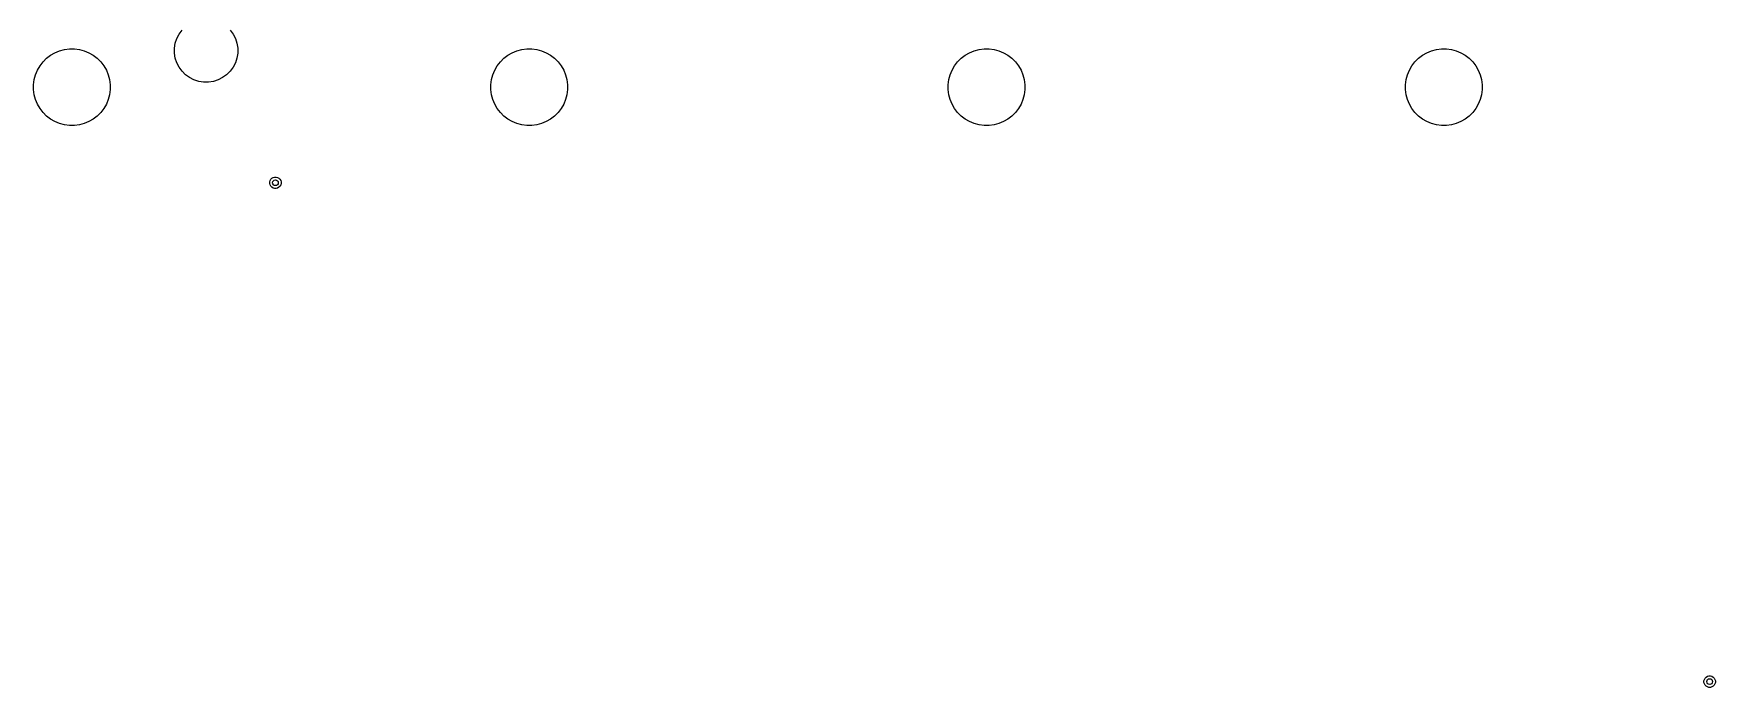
# Model space of a CAD drawing. Extents: x 4 to 18.4, y -7.3 to -2.9.
# Drawn here: x 7.89 to 11.338, y -7.318 to -5.978 of the extents above; entities that cross this region are included whole.
import ezdxf

# ---------------------------------------------------------------- set-up
doc = ezdxf.new("R2010")
doc.units = 0
doc.header["$MEASUREMENT"] = 0
doc.layers.add('BLACK', color=7, linetype='CONTINUOUS')

msp = doc.modelspace()

# ---------------------------------------------------------------- linework, layer by layer
at = {"layer": 'BLACK', "linetype": 'CONTINUOUS'}
for p, q in [((8.179, -6.0074), (8.1806, -5.9973)), ((8.1806, -5.9973), (8.1837, -5.9876)), ((8.1837, -5.9876), (8.1884, -5.9786)), ((8.1884, -5.9786), (8.1944, -5.9703)), ((8.2931, -5.9703), (8.2991, -5.9786)), ((8.2991, -5.9786), (8.3038, -5.9876)), ((8.3038, -5.9876), (8.3069, -5.9973)), ((8.3069, -5.9973), (8.3085, -6.0074)), ((7.9095, -6.0356), (7.9168, -6.0283)), ((7.9168, -6.0283), (7.925, -6.022)), ((7.925, -6.022), (7.9339, -6.0169)), ((7.9339, -6.0169), (7.9434, -6.0129)), ((7.9434, -6.0129), (7.9534, -6.0103)), ((7.9534, -6.0103), (7.9636, -6.0089)), ((7.9636, -6.0089), (7.9739, -6.0089)), ((7.9739, -6.0089), (7.9841, -6.0103)), ((7.9841, -6.0103), (7.9941, -6.0129)), ((7.9941, -6.0129), (8.0036, -6.0169)), ((8.0036, -6.0169), (8.0125, -6.022)), ((8.0125, -6.022), (8.0207, -6.0283)), ((8.0207, -6.0283), (8.028, -6.0356)), ((8.179, -6.0176), (8.179, -6.0074)), ((8.1806, -6.0277), (8.179, -6.0176)), ((8.1837, -6.0374), (8.1806, -6.0277)), ((8.3069, -6.0277), (8.3038, -6.0374)), ((8.3085, -6.0176), (8.3069, -6.0277)), ((8.3085, -6.0074), (8.3085, -6.0176)), ((8.847, -6.0356), (8.8543, -6.0283)), ((8.8543, -6.0283), (8.8625, -6.022)), ((8.8625, -6.022), (8.8714, -6.0169)), ((8.8714, -6.0169), (8.8809, -6.0129)), ((8.8809, -6.0129), (8.8909, -6.0103)), ((8.8909, -6.0103), (8.9011, -6.0089)), ((8.9011, -6.0089), (8.9114, -6.0089)), ((8.9114, -6.0089), (8.9216, -6.0103)), ((8.9216, -6.0103), (8.9316, -6.0129)), ((8.9316, -6.0129), (8.9411, -6.0169)), ((8.9411, -6.0169), (8.95, -6.022)), ((8.95, -6.022), (8.9582, -6.0283)), ((8.9582, -6.0283), (8.9655, -6.0356)), ((9.7845, -6.0356), (9.7918, -6.0283)), ((9.7918, -6.0283), (9.8, -6.022)), ((9.8, -6.022), (9.8089, -6.0169)), ((9.8089, -6.0169), (9.8184, -6.0129)), ((9.8184, -6.0129), (9.8284, -6.0103)), ((9.8284, -6.0103), (9.8386, -6.0089)), ((9.8386, -6.0089), (9.8489, -6.0089)), ((9.8489, -6.0089), (9.8591, -6.0103)), ((9.8591, -6.0103), (9.8691, -6.0129)), ((9.8691, -6.0129), (9.8786, -6.0169)), ((9.8786, -6.0169), (9.8875, -6.022)), ((9.8875, -6.022), (9.8957, -6.0283)), ((9.8957, -6.0283), (9.903, -6.0356)), ((10.722, -6.0356), (10.7293, -6.0283)), ((10.7293, -6.0283), (10.7375, -6.022)), ((10.7375, -6.022), (10.7464, -6.0169)), ((10.7464, -6.0169), (10.7559, -6.0129)), ((10.7559, -6.0129), (10.7659, -6.0103)), ((10.7659, -6.0103), (10.7761, -6.0089)), ((10.7761, -6.0089), (10.7864, -6.0089)), ((10.7864, -6.0089), (10.7966, -6.0103)), ((10.7966, -6.0103), (10.8066, -6.0129)), ((10.8066, -6.0129), (10.8161, -6.0169)), ((10.8161, -6.0169), (10.825, -6.022)), ((10.825, -6.022), (10.8332, -6.0283)), ((10.8332, -6.0283), (10.8405, -6.0356)), ((7.8915, -6.0721), (7.8942, -6.0622)), ((7.8942, -6.0622), (7.8981, -6.0527)), ((7.8981, -6.0527), (7.9033, -6.0438)), ((7.9033, -6.0438), (7.9095, -6.0356)), ((8.028, -6.0356), (8.0342, -6.0438)), ((8.0342, -6.0438), (8.0394, -6.0527)), ((8.0394, -6.0527), (8.0433, -6.0622)), ((8.0433, -6.0622), (8.046, -6.0721)), ((8.1884, -6.0464), (8.1837, -6.0374)), ((8.1944, -6.0547), (8.1884, -6.0464)), ((8.2016, -6.0619), (8.1944, -6.0547)), ((8.2098, -6.0679), (8.2016, -6.0619)), ((8.2189, -6.0725), (8.2098, -6.0679)), ((8.2777, -6.0679), (8.2686, -6.0725)), ((8.2859, -6.0619), (8.2777, -6.0679)), ((8.2931, -6.0547), (8.2859, -6.0619)), ((8.2991, -6.0464), (8.2931, -6.0547)), ((8.3038, -6.0374), (8.2991, -6.0464)), ((8.829, -6.0721), (8.8317, -6.0622)), ((8.8317, -6.0622), (8.8356, -6.0527)), ((8.8356, -6.0527), (8.8408, -6.0438)), ((8.8408, -6.0438), (8.847, -6.0356)), ((8.9655, -6.0356), (8.9717, -6.0438)), ((8.9717, -6.0438), (8.9769, -6.0527)), ((8.9769, -6.0527), (8.9808, -6.0622)), ((8.9808, -6.0622), (8.9835, -6.0721)), ((9.7665, -6.0721), (9.7692, -6.0622)), ((9.7692, -6.0622), (9.7731, -6.0527)), ((9.7731, -6.0527), (9.7783, -6.0438)), ((9.7783, -6.0438), (9.7845, -6.0356)), ((9.903, -6.0356), (9.9092, -6.0438)), ((9.9092, -6.0438), (9.9144, -6.0527)), ((9.9144, -6.0527), (9.9183, -6.0622)), ((9.9183, -6.0622), (9.921, -6.0721)), ((10.704, -6.0721), (10.7067, -6.0622)), ((10.7067, -6.0622), (10.7106, -6.0527)), ((10.7106, -6.0527), (10.7158, -6.0438)), ((10.7158, -6.0438), (10.722, -6.0356)), ((10.8405, -6.0356), (10.8467, -6.0438)), ((10.8467, -6.0438), (10.8519, -6.0527)), ((10.8519, -6.0527), (10.8558, -6.0622)), ((10.8558, -6.0622), (10.8585, -6.0721)), ((7.8902, -6.0824), (7.8915, -6.0721)), ((7.8902, -6.0926), (7.8902, -6.0824)), ((7.8915, -6.1029), (7.8902, -6.0926)), ((8.046, -6.0721), (8.0473, -6.0824)), ((8.0473, -6.0926), (8.046, -6.1029)), ((8.0473, -6.0824), (8.0473, -6.0926)), ((8.2286, -6.0757), (8.2189, -6.0725)), ((8.2387, -6.0773), (8.2286, -6.0757)), ((8.2488, -6.0773), (8.2387, -6.0773)), ((8.2589, -6.0757), (8.2488, -6.0773)), ((8.2686, -6.0725), (8.2589, -6.0757)), ((8.8277, -6.0824), (8.829, -6.0721)), ((8.8277, -6.0926), (8.8277, -6.0824)), ((8.829, -6.1029), (8.8277, -6.0926)), ((8.9835, -6.0721), (8.9848, -6.0824)), ((8.9848, -6.0926), (8.9835, -6.1029)), ((8.9848, -6.0824), (8.9848, -6.0926)), ((9.7652, -6.0824), (9.7665, -6.0721)), ((9.7652, -6.0926), (9.7652, -6.0824)), ((9.7665, -6.1029), (9.7652, -6.0926)), ((9.921, -6.0721), (9.9223, -6.0824)), ((9.9223, -6.0926), (9.921, -6.1029)), ((9.9223, -6.0824), (9.9223, -6.0926)), ((10.7027, -6.0824), (10.704, -6.0721)), ((10.7027, -6.0926), (10.7027, -6.0824)), ((10.704, -6.1029), (10.7027, -6.0926)), ((10.8585, -6.0721), (10.8598, -6.0824)), ((10.8598, -6.0926), (10.8585, -6.1029)), ((10.8598, -6.0824), (10.8598, -6.0926)), ((7.8942, -6.1128), (7.8915, -6.1029)), ((7.8981, -6.1223), (7.8942, -6.1128)), ((7.9033, -6.1312), (7.8981, -6.1223)), ((7.9095, -6.1394), (7.9033, -6.1312)), ((8.0342, -6.1312), (8.028, -6.1394)), ((8.0394, -6.1223), (8.0342, -6.1312)), ((8.0433, -6.1128), (8.0394, -6.1223)), ((8.046, -6.1029), (8.0433, -6.1128)), ((8.8317, -6.1128), (8.829, -6.1029)), ((8.8356, -6.1223), (8.8317, -6.1128)), ((8.8408, -6.1312), (8.8356, -6.1223)), ((8.847, -6.1394), (8.8408, -6.1312)), ((8.9717, -6.1312), (8.9655, -6.1394)), ((8.9769, -6.1223), (8.9717, -6.1312)), ((8.9808, -6.1128), (8.9769, -6.1223)), ((8.9835, -6.1029), (8.9808, -6.1128)), ((9.7692, -6.1128), (9.7665, -6.1029)), ((9.7731, -6.1223), (9.7692, -6.1128)), ((9.7783, -6.1312), (9.7731, -6.1223)), ((9.7845, -6.1394), (9.7783, -6.1312)), ((9.9092, -6.1312), (9.903, -6.1394)), ((9.9144, -6.1223), (9.9092, -6.1312)), ((9.9183, -6.1128), (9.9144, -6.1223)), ((9.921, -6.1029), (9.9183, -6.1128)), ((10.7067, -6.1128), (10.704, -6.1029)), ((10.7106, -6.1223), (10.7067, -6.1128)), ((10.7158, -6.1312), (10.7106, -6.1223)), ((10.722, -6.1394), (10.7158, -6.1312)), ((10.8467, -6.1312), (10.8405, -6.1394)), ((10.8519, -6.1223), (10.8467, -6.1312)), ((10.8558, -6.1128), (10.8519, -6.1223)), ((10.8585, -6.1029), (10.8558, -6.1128)), ((7.9168, -6.1467), (7.9095, -6.1394)), ((7.925, -6.153), (7.9168, -6.1467)), ((7.9339, -6.1581), (7.925, -6.153)), ((7.9434, -6.1621), (7.9339, -6.1581)), ((7.9534, -6.1647), (7.9434, -6.1621)), ((7.9636, -6.1661), (7.9534, -6.1647)), ((7.9739, -6.1661), (7.9636, -6.1661)), ((7.9841, -6.1647), (7.9739, -6.1661)), ((7.9941, -6.1621), (7.9841, -6.1647)), ((8.0036, -6.1581), (7.9941, -6.1621)), ((8.0125, -6.153), (8.0036, -6.1581)), ((8.0207, -6.1467), (8.0125, -6.153)), ((8.028, -6.1394), (8.0207, -6.1467)), ((8.8543, -6.1467), (8.847, -6.1394)), ((8.8625, -6.153), (8.8543, -6.1467)), ((8.8714, -6.1581), (8.8625, -6.153)), ((8.8809, -6.1621), (8.8714, -6.1581)), ((8.8909, -6.1647), (8.8809, -6.1621)), ((8.9011, -6.1661), (8.8909, -6.1647)), ((8.9114, -6.1661), (8.9011, -6.1661)), ((8.9216, -6.1647), (8.9114, -6.1661)), ((8.9316, -6.1621), (8.9216, -6.1647)), ((8.9411, -6.1581), (8.9316, -6.1621)), ((8.95, -6.153), (8.9411, -6.1581)), ((8.9582, -6.1467), (8.95, -6.153)), ((8.9655, -6.1394), (8.9582, -6.1467)), ((9.7918, -6.1467), (9.7845, -6.1394)), ((9.8, -6.153), (9.7918, -6.1467)), ((9.8089, -6.1581), (9.8, -6.153)), ((9.8184, -6.1621), (9.8089, -6.1581)), ((9.8284, -6.1647), (9.8184, -6.1621)), ((9.8386, -6.1661), (9.8284, -6.1647)), ((9.8489, -6.1661), (9.8386, -6.1661)), ((9.8591, -6.1647), (9.8489, -6.1661)), ((9.8691, -6.1621), (9.8591, -6.1647)), ((9.8786, -6.1581), (9.8691, -6.1621)), ((9.8875, -6.153), (9.8786, -6.1581)), ((9.8957, -6.1467), (9.8875, -6.153)), ((9.903, -6.1394), (9.8957, -6.1467)), ((10.7293, -6.1467), (10.722, -6.1394)), ((10.7375, -6.153), (10.7293, -6.1467)), ((10.7464, -6.1581), (10.7375, -6.153)), ((10.7559, -6.1621), (10.7464, -6.1581)), ((10.7659, -6.1647), (10.7559, -6.1621)), ((10.7761, -6.1661), (10.7659, -6.1647)), ((10.7864, -6.1661), (10.7761, -6.1661)), ((10.7966, -6.1647), (10.7864, -6.1661)), ((10.8066, -6.1621), (10.7966, -6.1647)), ((10.8161, -6.1581), (10.8066, -6.1621)), ((10.825, -6.153), (10.8161, -6.1581)), ((10.8332, -6.1467), (10.825, -6.153)), ((10.8405, -6.1394), (10.8332, -6.1467)), ((8.3765, -6.2763), (8.3786, -6.2741)), ((8.3786, -6.2741), (8.3813, -6.2726)), ((8.3813, -6.2726), (8.3843, -6.2718)), ((8.3843, -6.2718), (8.3874, -6.2718)), ((8.3874, -6.2718), (8.3903, -6.2726)), ((8.3903, -6.2726), (8.393, -6.2741)), ((8.393, -6.2741), (8.3952, -6.2763)), ((8.3741, -6.2819), (8.3749, -6.2789)), ((8.3741, -6.285), (8.3741, -6.2819)), ((8.3749, -6.288), (8.3741, -6.285)), ((8.3749, -6.2789), (8.3765, -6.2763)), ((8.3765, -6.2907), (8.3749, -6.288)), ((8.3786, -6.2928), (8.3765, -6.2907)), ((8.3813, -6.2944), (8.3786, -6.2928)), ((8.3843, -6.2952), (8.3813, -6.2944)), ((8.3874, -6.2952), (8.3843, -6.2952)), ((8.3903, -6.2944), (8.3874, -6.2952)), ((8.393, -6.2928), (8.3903, -6.2944)), ((8.3952, -6.2907), (8.393, -6.2928)), ((8.3952, -6.2763), (8.3967, -6.2789)), ((8.3967, -6.288), (8.3952, -6.2907)), ((8.3967, -6.2789), (8.3975, -6.2819)), ((8.3975, -6.285), (8.3967, -6.288)), ((8.3975, -6.2819), (8.3975, -6.285)), ((11.3145, -7.3051), (11.3153, -7.3021)), ((11.3145, -7.3082), (11.3145, -7.3051)), ((11.3153, -7.3112), (11.3145, -7.3082)), ((11.3153, -7.3021), (11.3168, -7.2994)), ((11.3168, -7.2994), (11.319, -7.2973)), ((11.319, -7.2973), (11.3216, -7.2957)), ((11.3216, -7.2957), (11.3246, -7.2949)), ((11.3246, -7.2949), (11.3277, -7.2949)), ((11.3277, -7.2949), (11.3307, -7.2957)), ((11.3307, -7.2957), (11.3334, -7.2973)), ((11.3334, -7.2973), (11.3355, -7.2994)), ((11.3355, -7.2994), (11.3371, -7.3021)), ((11.3371, -7.3021), (11.3379, -7.3051)), ((11.3379, -7.3082), (11.3371, -7.3112)), ((11.3379, -7.3051), (11.3379, -7.3082)), ((11.3168, -7.3138), (11.3153, -7.3112)), ((11.319, -7.316), (11.3168, -7.3138)), ((11.3216, -7.3175), (11.319, -7.316)), ((11.3246, -7.3183), (11.3216, -7.3175)), ((11.3277, -7.3183), (11.3246, -7.3183)), ((11.3307, -7.3175), (11.3277, -7.3183)), ((11.3334, -7.316), (11.3307, -7.3175)), ((11.3355, -7.3138), (11.3334, -7.316)), ((11.3371, -7.3112), (11.3355, -7.3138))]:
    msp.add_line(p, q, dxfattribs=at)
at = {"layer": 'BLACK'}
for centre in [(8.3858, -6.2835), (11.3262, -7.3066)]:
    msp.add_circle(centre, 0.00591, dxfattribs=at)

doc.saveas('drawing.dxf')
